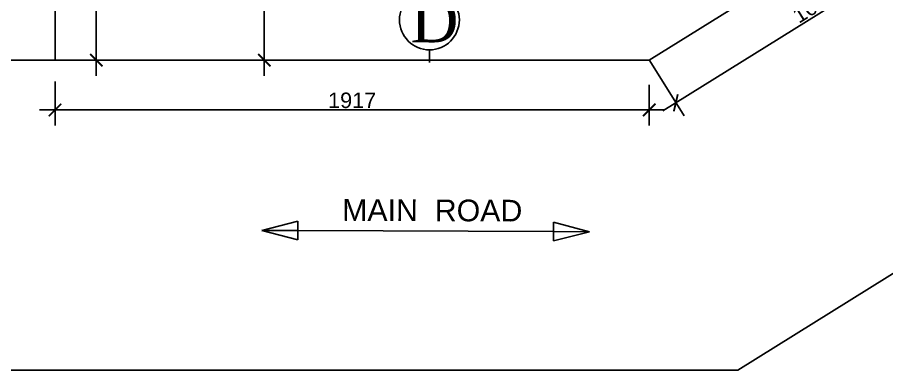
# Model space of a CAD drawing. Extents: x 250879 to 348495, y -51522 to -9360.
# Drawn here: x 262997 to 265801, y -24770 to -23631 of the extents above; entities that cross this region are included whole.
import ezdxf

# ---------------------------------------------------------------- set-up
doc = ezdxf.new("R2010")
doc.units = 0
doc.layers.get('0').update_dxf_attribs({"linetype": 'CONTINUOUS'})
doc.layers.get('DEFPOINTS').update_dxf_attribs({"color": 9, "linetype": 'CONTINUOUS'})
for name, color, linetype in [('AXIS', 1, 'CONTINUOUS'), ('DIM', 3, 'CONTINUOUS'), ('TEXT', 3, 'CONTINUOUS'), ('WALL', 7, 'CONTINUOUS')]:
    doc.layers.add(name, color=color, linetype=linetype)
doc.layers.add('midium elevation', color=4, linetype='CONTINUOUS', lineweight=60)
doc.styles.add('STYLE1', font='sanss___.ttf', dxfattribs={"height": 50})
doc.styles.add('style2', font='romantic.ttf', dxfattribs={"height": 50})
doc.dimstyles.new('style1', dxfattribs={"dimtxt": 50, "dimasz": 40, "dimexe": 50, "dimexo": 3, "dimgap": 5, "dimtad": 1, "dimdec": 0, "dimdsep": 46, "dimtxsty": 'STYLE1', "dimblk1": 'ARCHTICK', "dimblk2": 'ARCHTICK', "dimsah": 1, "dimcen": 2.5, "dimdle": 50, "dimclrd": 3, "dimclre": 3, "dimclrt": 3, "dimadec": 0, "dimazin": 0, "dimtfac": 1, "dimtdec": 0, "dimtmove": 2, "dimatfit": 2, "dimldrblk": 'ARCHTICK', "dimfxl": 1, "dimtolj": 1, "dimtzin": 0, "dimarcsym": 0})

# ---------------------------------------------------------------- blocks, each defined once
blk = doc.blocks.new('_ARCHTICK')
at = {"color": 0, "linetype": 'ByBlock', "const_width": 0.15}
blk.add_lwpolyline([(-0.5, -0.5), (0.5, 0.5)], dxfattribs=at)
blk = doc.blocks.new('*D1119')
at = {"layer": 'DEFPOINTS', "color": 0, "transparency": 16777216}
for p in [(263118.8, -20057.7), (262897.8, -23768.7), (263118.8, -23768.7)]:
    blk.add_point(p, dxfattribs=at)
at = {"layer": 'WALL', "color": 3, "lineweight": -2, "transparency": 16777216}
for p, q in [((262897.8, -20007.7), (262897.8, -23818.7)), ((263115.8, -20057.7), (262847.8, -20057.7)), ((263115.8, -23768.7), (262847.8, -23768.7))]:
    blk.add_line(p, q, dxfattribs=at)
at = {"layer": 'WALL', "color": 3, "lineweight": -2, "transparency": 16777216, "xscale": 40, "yscale": 40, "zscale": 40}
for p, rotation in [((262897.8, -20057.7), 90), ((262897.8, -23768.7), 270)]:
    blk.add_blockref('_ARCHTICK', p, dxfattribs=dict(at, rotation=rotation))
at = {"layer": 'WALL', "color": 3, "transparency": 16777216, "insert": (262867, -21913.2), "char_height": 50, "attachment_point": 5, "rotation": 90, "style": 'STYLE1'}
blk.add_mtext('\\A1;3711', dxfattribs=at)
blk = doc.blocks.new('*D1120')
at = {"layer": 'DEFPOINTS', "color": 0, "transparency": 16777216}
for p in [(263118.8, -23834.6), (265035.8, -23844.8), (265035.8, -23929.3)]:
    blk.add_point(p, dxfattribs=at)
at = {"layer": 'WALL', "color": 3, "lineweight": -2, "transparency": 16777216}
for p, q in [((263118.8, -23837.6), (263118.8, -23979.3)), ((265035.8, -23847.8), (265035.8, -23979.3)), ((263068.8, -23929.3), (265085.8, -23929.3))]:
    blk.add_line(p, q, dxfattribs=at)
at = {"layer": 'WALL', "color": 3, "lineweight": -2, "transparency": 16777216, "xscale": 40, "yscale": 40, "zscale": 40, "rotation": 180}
blk.add_blockref('_ARCHTICK', (263118.8, -23929.3), dxfattribs=at)
at = {"layer": 'WALL', "color": 3, "lineweight": -2, "transparency": 16777216, "xscale": 40, "yscale": 40, "zscale": 40}
blk.add_blockref('_ARCHTICK', (265035.8, -23929.3), dxfattribs=at)
at = {"layer": 'WALL', "color": 3, "transparency": 16777216, "insert": (264077.3, -23898.5), "char_height": 50, "attachment_point": 5, "style": 'STYLE1'}
blk.add_mtext('\\A1;1917', dxfattribs=at)
blk = doc.blocks.new('*D1121')
at = {"layer": 'DEFPOINTS', "color": 0, "transparency": 16777216}
for p in [(265967.9, -23188.2), (266053.5, -23325.7), (265035.8, -23768.7)]:
    blk.add_point(p, dxfattribs=at)
at = {"layer": 'WALL', "color": 3, "lineweight": -2, "transparency": 16777216}
for p, q in [((265969.4, -23190.8), (266079.9, -23368.2)), ((265079, -23932.6), (266095.9, -23299.3)), ((265037.4, -23771.2), (265147.9, -23948.6))]:
    blk.add_line(p, q, dxfattribs=at)
at = {"layer": 'WALL', "color": 3, "lineweight": -2, "transparency": 16777216, "xscale": 40, "yscale": 40, "zscale": 40}
for p, rotation in [((266053.5, -23325.7), 31.91311431411811), ((265121.4, -23906.2), 211.9131143141181)]:
    blk.add_blockref('_ARCHTICK', p, dxfattribs=dict(at, rotation=rotation))
at = {"layer": 'WALL', "color": 3, "transparency": 16777216, "insert": (265571.2, -23589.8), "char_height": 50, "attachment_point": 5, "rotation": 31.9131, "style": 'STYLE1'}
blk.add_mtext('\\A1;1098', dxfattribs=at)
blk = doc.blocks.new('*D1153')
at = {"layer": 'DEFPOINTS', "color": 0, "transparency": 16777216}
for p in [(263797.3, -23338.8), (263794, -23768.7), (263797.3, -23768.7)]:
    blk.add_point(p, dxfattribs=at)
at = {"layer": 'WALL', "color": 3, "lineweight": -2, "transparency": 16777216}
for p, q in [((263794, -23288.8), (263794, -23818.7)), ((263794.3, -23338.8), (263744, -23338.8)), ((263794.3, -23768.7), (263744, -23768.7))]:
    blk.add_line(p, q, dxfattribs=at)
at = {"layer": 'WALL', "color": 3, "lineweight": -2, "transparency": 16777216, "xscale": 40, "yscale": 40, "zscale": 40}
for p, rotation in [((263794, -23338.8), 90), ((263794, -23768.7), 270)]:
    blk.add_blockref('_ARCHTICK', p, dxfattribs=dict(at, rotation=rotation))
at = {"layer": 'WALL', "color": 3, "transparency": 16777216, "insert": (263763.2, -23553.7), "char_height": 50, "attachment_point": 5, "rotation": 90, "style": 'STYLE1'}
blk.add_mtext('\\A1;430', dxfattribs=at)
blk = doc.blocks.new('*D1160')
at = {"layer": 'DEFPOINTS', "color": 0, "transparency": 16777216}
for p in [(263352.7, -23114.9), (263251.7, -23768.7), (263352.7, -23768.7)]:
    blk.add_point(p, dxfattribs=at)
at = {"layer": 'WALL', "color": 3, "lineweight": -2, "transparency": 16777216}
for p, q in [((263251.7, -23064.9), (263251.7, -23818.7)), ((263349.7, -23114.9), (263201.7, -23114.9)), ((263349.7, -23768.7), (263201.7, -23768.7))]:
    blk.add_line(p, q, dxfattribs=at)
at = {"layer": 'WALL', "color": 3, "lineweight": -2, "transparency": 16777216, "xscale": 40, "yscale": 40, "zscale": 40}
for p, rotation in [((263251.7, -23114.9), 90), ((263251.7, -23768.7), 270)]:
    blk.add_blockref('_ARCHTICK', p, dxfattribs=dict(at, rotation=rotation))
at = {"layer": 'WALL', "color": 3, "transparency": 16777216, "insert": (263220.9, -23441.8), "char_height": 50, "attachment_point": 5, "rotation": 90, "style": 'STYLE1'}
blk.add_mtext('\\A1;654', dxfattribs=at)

msp = doc.modelspace()

# ---------------------------------------------------------------- linework, layer by layer
at = {"layer": 'AXIS'}
msp.add_line((264326.5573, -23776.44175), (264326.5573, -23735.35413), dxfattribs=at)
msp.add_circle((264326.5573, -23638.84263), 96.5115, dxfattribs=at)
at = {"layer": 'DIM'}
for p, q in [((263786.02415, -24317.62426), (263901.8831, -24287.71238)), ((263901.8831, -24287.71238), (263901.76006, -24318.09301)), ((264727.2278, -24291.05512), (264727.10476, -24321.43575)), ((264842.84066, -24321.90449), (264727.2278, -24291.05512)), ((263786.02415, -24317.62426), (263901.63701, -24348.47364)), ((263901.76006, -24318.09301), (263786.02415, -24317.62426)), ((263901.76006, -24318.09301), (263786.02415, -24317.62426)), ((263901.63701, -24348.47364), (263901.76006, -24318.09301)), ((264727.10476, -24321.43575), (263901.76006, -24318.09301)), ((264726.98171, -24351.81638), (264727.10476, -24321.43575)), ((264842.84066, -24321.90449), (264726.98171, -24351.81638)), ((264727.10476, -24321.43575), (264842.84066, -24321.90449)), ((264727.10476, -24321.43575), (264842.84066, -24321.90449))]:
    msp.add_line(p, q, dxfattribs=at)
at = {"layer": 'WALL', "linetype": 'Continuous'}
for p, q in [((263118.81694, -23768.66838), (263118.81694, -20057.66838)), ((263118.81694, -23768.66838), (263118.81694, -20057.66838)), ((266535.67395, -22834.61324), (265035.81694, -23768.66838)), ((265967.85502, -23188.22974), (265035.81694, -23768.66838)), ((265967.85502, -23188.22974), (265035.81694, -23768.66838)), ((267120.81771, -23648.27093), (265321.74194, -24768.66838)), ((265035.81694, -23768.66838), (262541.58624, -23768.66838)), ((265035.81694, -23768.66838), (263118.81694, -23768.66838)), ((265035.81694, -23768.66838), (263118.81694, -23768.66838)), ((265321.74194, -24768.66838), (262421.21812, -24768.66838))]:
    msp.add_line(p, q, dxfattribs=at)
at = {"layer": 'WALL', "linetype": 'Continuous', "const_width": 3}
for points in [[(263118.81694, -23768.66838), (263118.81694, -20057.66838), (265433.81694, -20057.66838), (265967.85502, -23188.22974), (265035.81694, -23768.66838), (263115.81694, -23768.66838)], [(265433.81694, -20057.66838), (263118.81694, -20057.66838), (263118.81694, -23768.66838), (265035.81694, -23768.66838)], [(265035.81694, -23768.66838), (266535.67395, -22834.61324)], [(265035.81694, -23768.66838), (265967.85502, -23188.22974)], [(262421.21812, -24768.66838), (265321.74194, -24768.66838), (267120.81771, -23648.27093)], [(265035.81694, -23768.66838), (262541.58624, -23768.66838)]]:
    msp.add_lwpolyline(points, dxfattribs=at)

# ---------------------------------------------------------------- texts
at = {"layer": 'midium elevation', "insert": (264626.47775, -24219.26338), "char_height": 70, "width": 1572.8996, "attachment_point": 3, "rotation": 359.76794689, "style": 'STYLE1'}
msp.add_mtext('MAIN  ROAD', dxfattribs=at)
at = {"layer": 'TEXT', "insert": (264265.60197, -23569.58816), "char_height": 141.75, "width": 541.036665, "attachment_point": 1, "style": 'style2'}
msp.add_mtext('D', dxfattribs=at)

# ---------------------------------------------------------------- dimensions: what is measured, and where the dimension line sits
at = {"layer": 'WALL'}
for base, p1, p2, picture, middle in [((262897.80621, -23768.66838), (263118.81694, -20057.66838), (263118.81694, -23768.66838), '*D1119', (262867.01746, -21913.16838)), ((263251.65645, -23768.66838), (263352.74097, -23114.9182), (263352.74097, -23768.66838), '*D1160', (263220.8677, -23441.79329)), ((263793.99401, -23768.66838), (263797.29649, -23338.78376), (263797.29649, -23768.66838), '*D1153', (263763.20526, -23553.72607))]:
    dim = msp.add_linear_dim(base=base, p1=p1, p2=p2, angle=90, dimstyle='style1', dxfattribs=at)
    dim.commit()
    dim.dimension.update_dxf_attribs({"geometry": picture, "text_midpoint": middle})
dim = msp.add_aligned_dim(p1=(265035.81694, -23768.66838), p2=(265967.85502, -23188.22974), distance=-161.98205, dimstyle='style1', dxfattribs=at)
dim.commit()
dim.dimension.update_dxf_attribs({"geometry": '*D1121', "text_midpoint": (265571.20717, -23589.84169)})
dim = msp.add_linear_dim(base=(265035.81694, -23929.29102), p1=(263118.81694, -23834.62771), p2=(265035.81694, -23844.82545), dimstyle='style1', dxfattribs=at)
dim.commit()
dim.dimension.update_dxf_attribs({"geometry": '*D1120', "text_midpoint": (264077.31694, -23898.53656)})

doc.saveas('drawing.dxf')
